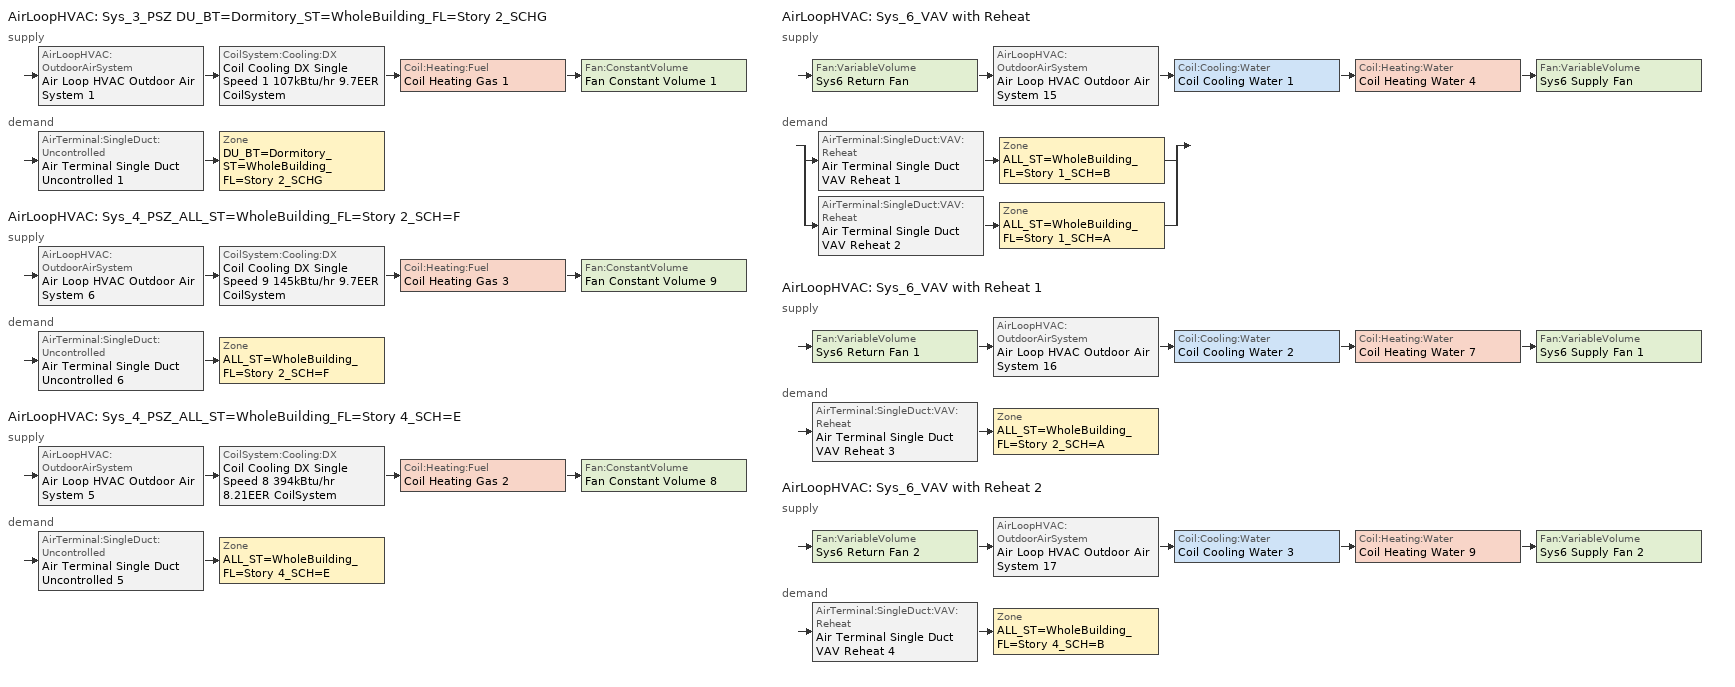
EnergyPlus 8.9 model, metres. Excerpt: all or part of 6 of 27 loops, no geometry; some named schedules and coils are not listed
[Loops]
AirLoopHVAC 'Sys_3_PSZ DU_BT=Dormitory_ST=WholeBuilding_FL=Story 2_SCHG'
 supply: AirLoopHVAC:OutdoorAirSystem 'Air Loop HVAC Outdoor Air System 1' > CoilSystem:Cooling:DX 'Coil Cooling DX Single Speed 1 107kBtu/hr 9.7EER CoilSystem' > Coil:Heating:Fuel 'Coil Heating Gas 1' > Fan:ConstantVolume 'Fan Constant Volume 1'
 demand: AirTerminal:SingleDuct:Uncontrolled 'Air Terminal Single Duct Uncontrolled 1' > Zone 'DU_BT=Dormitory_ST=WholeBuilding_FL=Story 2_SCHG'
AirLoopHVAC 'Sys_4_PSZ_ALL_ST=WholeBuilding_FL=Story 2_SCH=F'
 supply: AirLoopHVAC:OutdoorAirSystem 'Air Loop HVAC Outdoor Air System 6' > CoilSystem:Cooling:DX 'Coil Cooling DX Single Speed 9 145kBtu/hr 9.7EER CoilSystem' > Coil:Heating:Fuel 'Coil Heating Gas 3' > Fan:ConstantVolume 'Fan Constant Volume 9'
 demand: AirTerminal:SingleDuct:Uncontrolled 'Air Terminal Single Duct Uncontrolled 6' > Zone 'ALL_ST=WholeBuilding_FL=Story 2_SCH=F'
AirLoopHVAC 'Sys_4_PSZ_ALL_ST=WholeBuilding_FL=Story 4_SCH=E'
 supply: AirLoopHVAC:OutdoorAirSystem 'Air Loop HVAC Outdoor Air System 5' > CoilSystem:Cooling:DX 'Coil Cooling DX Single Speed 8 394kBtu/hr 8.21EER CoilSystem' > Coil:Heating:Fuel 'Coil Heating Gas 2' > Fan:ConstantVolume 'Fan Constant Volume 8'
 demand: AirTerminal:SingleDuct:Uncontrolled 'Air Terminal Single Duct Uncontrolled 5' > Zone 'ALL_ST=WholeBuilding_FL=Story 4_SCH=E'
AirLoopHVAC 'Sys_6_VAV with Reheat'
 supply: Fan:VariableVolume 'Sys6 Return Fan' > AirLoopHVAC:OutdoorAirSystem 'Air Loop HVAC Outdoor Air System 15' > Coil:Cooling:Water 'Coil Cooling Water 1' > Coil:Heating:Water 'Coil Heating Water 4' > Fan:VariableVolume 'Sys6 Supply Fan'
 demand: split
  | AirTerminal:SingleDuct:VAV:Reheat 'Air Terminal Single Duct VAV Reheat 1' > Zone 'ALL_ST=WholeBuilding_FL=Story 1_SCH=B'
  | AirTerminal:SingleDuct:VAV:Reheat 'Air Terminal Single Duct VAV Reheat 2' > Zone 'ALL_ST=WholeBuilding_FL=Story 1_SCH=A'
AirLoopHVAC 'Sys_6_VAV with Reheat 1'
 supply: Fan:VariableVolume 'Sys6 Return Fan 1' > AirLoopHVAC:OutdoorAirSystem 'Air Loop HVAC Outdoor Air System 16' > Coil:Cooling:Water 'Coil Cooling Water 2' > Coil:Heating:Water 'Coil Heating Water 7' > Fan:VariableVolume 'Sys6 Supply Fan 1'
 demand: AirTerminal:SingleDuct:VAV:Reheat 'Air Terminal Single Duct VAV Reheat 3' > Zone 'ALL_ST=WholeBuilding_FL=Story 2_SCH=A'
AirLoopHVAC 'Sys_6_VAV with Reheat 2'
 supply: Fan:VariableVolume 'Sys6 Return Fan 2' > AirLoopHVAC:OutdoorAirSystem 'Air Loop HVAC Outdoor Air System 17' > Coil:Cooling:Water 'Coil Cooling Water 3' > Coil:Heating:Water 'Coil Heating Water 9' > Fan:VariableVolume 'Sys6 Supply Fan 2'
 demand: AirTerminal:SingleDuct:VAV:Reheat 'Air Terminal Single Duct VAV Reheat 4' > Zone 'ALL_ST=WholeBuilding_FL=Story 4_SCH=B'
[ZoneControl:Thermostat] Control Object Type 1=ThermostatSetpoint:DualSetpoint
Name | Zone or ZoneList | Control Type Schedule | Control Name 1
ALL_ST=WholeBuilding_FL=Story 1_SCH=A Thermostat | ALL_ST=WholeBuilding_FL=Story 1_SCH=A | ALL_ST=WholeBuilding_FL=Story 1_SCH=A Thermostat Schedule | Health-care clinic WholeBuilding Thermostat 3
ALL_ST=WholeBuilding_FL=Story 1_SCH=B Thermostat | ALL_ST=WholeBuilding_FL=Story 1_SCH=B | ALL_ST=WholeBuilding_FL=Story 1_SCH=B Thermostat Schedule | Exercise centre WholeBuilding Thermostat 3
ALL_ST=WholeBuilding_FL=Story 2_SCH=A Thermostat | ALL_ST=WholeBuilding_FL=Story 2_SCH=A | ALL_ST=WholeBuilding_FL=Story 2_SCH=A Thermostat Schedule | Office WholeBuilding Thermostat 3
ALL_ST=WholeBuilding_FL=Story 2_SCH=F Thermostat | ALL_ST=WholeBuilding_FL=Story 2_SCH=F | ALL_ST=WholeBuilding_FL=Story 2_SCH=F Thermostat Schedule | Fire station WholeBuilding Thermostat 3
ALL_ST=WholeBuilding_FL=Story 4_SCH=B Thermostat | ALL_ST=WholeBuilding_FL=Story 4_SCH=B | ALL_ST=WholeBuilding_FL=Story 4_SCH=B Thermostat Schedule | Gymnasium WholeBuilding Thermostat 3
ALL_ST=WholeBuilding_FL=Story 4_SCH=E Thermostat | ALL_ST=WholeBuilding_FL=Story 4_SCH=E | ALL_ST=WholeBuilding_FL=Story 4_SCH=E Thermostat Schedule | Automotive facility WholeBuilding Thermostat 3
DU_BT=Dormitory_ST=WholeBuilding_FL=Story 2_SCHG Thermostat | DU_BT=Dormitory_ST=WholeBuilding_FL=Story 2_SCHG | DU_BT=Dormitory_ST=WholeBuilding_FL=Story 2_SCHG Thermostat Schedule | Dormitory WholeBuilding Thermostat 3
[ThermostatSetpoint:DualSetpoint]
Name | Heating Setpoint Temperature Schedule | Cooling Setpoint Temperature Schedule
Health-care clinic WholeBuilding Thermostat 3; Office WholeBuilding Thermostat 3 | NECB-A-Thermostat Setpoint-Heating | NECB-A-Thermostat Setpoint-Cooling
Exercise centre WholeBuilding Thermostat 3; Gymnasium WholeBuilding Thermostat 3 | NECB-B-Thermostat Setpoint-Heating | NECB-B-Thermostat Setpoint-Cooling
Fire station WholeBuilding Thermostat 3 | NECB-F-Thermostat Setpoint-Heating | NECB-F-Thermostat Setpoint-Cooling
Automotive facility WholeBuilding Thermostat 3 | NECB-E-Thermostat Setpoint-Heating | NECB-E-Thermostat Setpoint-Cooling
Dormitory WholeBuilding Thermostat 3 | NECB-G-Thermostat Setpoint-Heating | NECB-G-Thermostat Setpoint-Cooling
[AirTerminal:SingleDuct:VAV:Reheat] Availability Schedule=Always On Discrete; Maximum Air Flow Rate {m3/s}=Autosize; Zone Minimum Air Flow Input Method=Constant; Constant Minimum Air Flow Fraction=0.3; Maximum Hot Water or Steam Flow Rate {m3/s}=Autosize; Minimum Hot Water or Steam Flow Rate {m3/s}=0; Convergence Tolerance=0.001; Damper Heating Action=Normal; Maximum Flow per Zone Floor Area During Reheat {m3/s-m2}=Autocalculate; Maximum Reheat Air Temperature {C}=43
Name | Fixed Minimum Air Flow Rate {m3/s} | Reheat Coil | Maximum Flow Fraction During Reheat
Air Terminal Single Duct VAV Reheat 2 | 3.75 | Coil Heating Water 6 | 0.5
Air Terminal Single Duct VAV Reheat 1 | 3.75 | Coil Heating Water 5 | 0.5
Air Terminal Single Duct VAV Reheat 3 | 5 | Coil Heating Water 8 | Autocalculate
Air Terminal Single Duct VAV Reheat 4 | 5 | Coil Heating Water 10 | Autocalculate
[Coil:Heating:Water] Availability Schedule=Always On Discrete; U-Factor Times Area Value {W/K}=Autosize; Maximum Water Flow Rate {m3/s}=Autosize; Performance Input Method=UFactorTimesAreaAndDesignWaterFlowRate; Rated Capacity {W}=Autosize; Rated Inlet Water Temperature {C}=82.2; Rated Inlet Air Temperature {C}=16.6; Rated Outlet Water Temperature {C}=71.1; Rated Outlet Air Temperature {C}=32.2; Rated Ratio for Air and Water Convection=0.5
Coil Heating Water 4; Coil Heating Water 7; Coil Heating Water 9
[Zone equipment]
ALL_ST=WholeBuilding_FL=Story 1_SCH=A: Air Terminal Single Duct VAV Reheat 2, Zone HVAC Baseboard Convective Water 16
ALL_ST=WholeBuilding_FL=Story 1_SCH=B: Air Terminal Single Duct VAV Reheat 1, Zone HVAC Baseboard Convective Water 15
ALL_ST=WholeBuilding_FL=Story 2_SCH=A: Air Terminal Single Duct VAV Reheat 3, Zone HVAC Baseboard Convective Water 17
ALL_ST=WholeBuilding_FL=Story 2_SCH=F: Air Terminal Single Duct Uncontrolled 6, Zone HVAC Baseboard Convective Water 6
ALL_ST=WholeBuilding_FL=Story 4_SCH=B: Air Terminal Single Duct VAV Reheat 4, Zone HVAC Baseboard Convective Water 18
ALL_ST=WholeBuilding_FL=Story 4_SCH=E: Air Terminal Single Duct Uncontrolled 5, Zone HVAC Baseboard Convective Water 5
DU_BT=Dormitory_ST=WholeBuilding_FL=Story 2_SCHG: Air Terminal Single Duct Uncontrolled 1, Zone HVAC Baseboard Convective Water 1
[Sizing:Zone] Zone Cooling Design Supply Air Temperature Input Method=SupplyAirTemperature; Zone Cooling Design Supply Air Temperature {C}=13; Zone Cooling Design Supply Air Temperature Difference {deltaC}=11.11; Zone Heating Design Supply Air Temperature Input Method=SupplyAirTemperature; Zone Heating Design Supply Air Temperature {C}=43; Zone Heating Design Supply Air Temperature Difference {deltaC}=11.11; Zone Cooling Design Supply Air Humidity Ratio {kgWater/kgDryAir}=0.0085; Zone Heating Design Supply Air Humidity Ratio {kgWater/kgDryAir}=0.008; Zone Heating Sizing Factor=1.3; Zone Cooling Sizing Factor=1.1; Cooling Design Air Flow Method=DesignDay; Cooling Design Air Flow Rate {m3/s}=0; Cooling Minimum Air Flow per Zone Floor Area {m3/s-m2}=0.000762; Cooling Minimum Air Flow {m3/s}=0; Cooling Minimum Air Flow Fraction=0; Heating Design Air Flow Method=DesignDay; Heating Design Air Flow Rate {m3/s}=0; Heating Maximum Air Flow per Zone Floor Area {m3/s-m2}=0.002032; Heating Maximum Air Flow {m3/s}=0.141576; Heating Maximum Air Flow Fraction=0.3; Account for Dedicated Outdoor Air System=No
Name | Design Specification Outdoor Air Object | Design Specification Zone Air Distribution Object
ALL_ST=WholeBuilding_FL=Story 1_SCH=A | Health-care clinic WholeBuilding Ventilation | ALL_ST=WholeBuilding_FL=Story 1_SCH=A Design Spec Zone Air Dist
ALL_ST=WholeBuilding_FL=Story 1_SCH=B | Exercise centre WholeBuilding Ventilation | ALL_ST=WholeBuilding_FL=Story 1_SCH=B Design Spec Zone Air Dist
ALL_ST=WholeBuilding_FL=Story 2_SCH=A | Office WholeBuilding Ventilation | ALL_ST=WholeBuilding_FL=Story 2_SCH=A Design Spec Zone Air Dist
ALL_ST=WholeBuilding_FL=Story 2_SCH=F | Fire station WholeBuilding Ventilation | ALL_ST=WholeBuilding_FL=Story 2_SCH=F Design Spec Zone Air Dist
ALL_ST=WholeBuilding_FL=Story 4_SCH=B | Gymnasium WholeBuilding Ventilation | ALL_ST=WholeBuilding_FL=Story 4_SCH=B Design Spec Zone Air Dist
ALL_ST=WholeBuilding_FL=Story 4_SCH=E | Automotive facility WholeBuilding Ventilation | ALL_ST=WholeBuilding_FL=Story 4_SCH=E Design Spec Zone Air Dist
DU_BT=Dormitory_ST=WholeBuilding_FL=Story 2_SCHG | Dormitory WholeBuilding Ventilation | DU_BT=Dormitory_ST=WholeBuilding_FL=Story 2_SCHG Design Spec Zone Air Dist
[DesignSpecification:ZoneAirDistribution] Zone Air Distribution Effectiveness in Cooling Mode=1; Zone Air Distribution Effectiveness in Heating Mode=1
ALL_ST=WholeBuilding_FL=Story 1_SCH=A Design Spec Zone Air Dist; ALL_ST=WholeBuilding_FL=Story 1_SCH=B Design Spec Zone Air Dist; ALL_ST=WholeBuilding_FL=Story 2_SCH=A Design Spec Zone Air Dist; ALL_ST=WholeBuilding_FL=Story 2_SCH=F Design Spec Zone Air Dist; ALL_ST=WholeBuilding_FL=Story 4_SCH=B Design Spec Zone Air Dist; ALL_ST=WholeBuilding_FL=Story 4_SCH=E Design Spec Zone Air Dist; DU_BT=Dormitory_ST=WholeBuilding_FL=Story 2_SCHG Design Spec Zone Air Dist
[Controller:MechanicalVentilation] Demand Controlled Ventilation=No; System Outdoor Air Method=ZoneSum
Name | Availability Schedule | Zone Name 1 | Design Specification Outdoor Air Object Name 1 | Design Specification Zone Air Distribution Object Name 1 | Zone Name 2 | Design Specification Outdoor Air Object Name 2 | Design Specification Zone Air Distribution Object Name 2
Controller Mechanical Ventilation 15 | Sys_6_VAV with Reheat Occ Sch | ALL_ST=WholeBuilding_FL=Story 1_SCH=A | Health-care clinic WholeBuilding Ventilation | ALL_ST=WholeBuilding_FL=Story 1_SCH=A Design Spec Zone Air Dist | ALL_ST=WholeBuilding_FL=Story 1_SCH=B | Exercise centre WholeBuilding Ventilation | ALL_ST=WholeBuilding_FL=Story 1_SCH=B Design Spec Zone Air Dist
Controller Mechanical Ventilation 16 | Sys_6_VAV with Reheat 1 Occ Sch | ALL_ST=WholeBuilding_FL=Story 2_SCH=A | Office WholeBuilding Ventilation | ALL_ST=WholeBuilding_FL=Story 2_SCH=A Design Spec Zone Air Dist
Controller Mechanical Ventilation 6 | Sys_4_PSZ_ALL_ST=WholeBuilding_FL=Story 2_SCH=F Occ Sch | ALL_ST=WholeBuilding_FL=Story 2_SCH=F | Fire station WholeBuilding Ventilation | ALL_ST=WholeBuilding_FL=Story 2_SCH=F Design Spec Zone Air Dist
Controller Mechanical Ventilation 17 | Sys_6_VAV with Reheat 2 Occ Sch | ALL_ST=WholeBuilding_FL=Story 4_SCH=B | Gymnasium WholeBuilding Ventilation | ALL_ST=WholeBuilding_FL=Story 4_SCH=B Design Spec Zone Air Dist
Controller Mechanical Ventilation 5 | Sys_4_PSZ_ALL_ST=WholeBuilding_FL=Story 4_SCH=E Occ Sch | ALL_ST=WholeBuilding_FL=Story 4_SCH=E | Automotive facility WholeBuilding Ventilation | ALL_ST=WholeBuilding_FL=Story 4_SCH=E Design Spec Zone Air Dist
Controller Mechanical Ventilation 1 | Sys_3_PSZ DU_BT=Dormitory_ST=WholeBuilding_FL=Story 2_SCHG Occ Sch | DU_BT=Dormitory_ST=WholeBuilding_FL=Story 2_SCHG | Dormitory WholeBuilding Ventilation | DU_BT=Dormitory_ST=WholeBuilding_FL=Story 2_SCHG Design Spec Zone Air Dist
[DesignSpecification:OutdoorAir] Outdoor Air Method=Sum; Outdoor Air Flow per Person {m3/s-person}=0; Outdoor Air Flow per Zone {m3/s}=0; Outdoor Air Flow Air Changes per Hour {1/hr}=0
Name | Outdoor Air Flow per Zone Floor Area {m3/s-m2}
Health-care clinic WholeBuilding Ventilation | 0.002286
Exercise centre WholeBuilding Ventilation; Gymnasium WholeBuilding Ventilation | 0.00124968
Office WholeBuilding Ventilation | 0.00040132
Fire station WholeBuilding Ventilation | 0.00075184
Automotive facility WholeBuilding Ventilation | 0.00114808
Dormitory WholeBuilding Ventilation | 0.000381
[AirTerminal:SingleDuct:Uncontrolled] Availability Schedule=Always On Discrete; Maximum Air Flow Rate {m3/s}=AutoSize
Air Terminal Single Duct Uncontrolled 6; Air Terminal Single Duct Uncontrolled 5; Air Terminal Single Duct Uncontrolled 1
[Fan:ConstantVolume] Fan Total Efficiency=0.39975; Pressure Rise {Pa}=640; Maximum Flow Rate {m3/s}=AutoSize; Motor Efficiency=0.615; Motor In Airstream Fraction=1
Name | Availability Schedule
Fan Constant Volume 1 | Sys_3_PSZ DU_BT=Dormitory_ST=WholeBuilding_FL=Story 2_SCHG Occ Sch
Fan Constant Volume 9 | Sys_4_PSZ_ALL_ST=WholeBuilding_FL=Story 2_SCH=F Occ Sch
Fan Constant Volume 8 | Sys_4_PSZ_ALL_ST=WholeBuilding_FL=Story 4_SCH=E Occ Sch
[Coil:Cooling:Water] Availability Schedule=Always On Discrete; Design Water Flow Rate {m3/s}=Autosize; Design Air Flow Rate {m3/s}=Autosize; Design Inlet Water Temperature {C}=Autosize; Design Inlet Air Temperature {C}=Autosize; Design Outlet Air Temperature {C}=Autosize; Design Inlet Air Humidity Ratio {kgWater/kgDryAir}=Autosize; Design Outlet Air Humidity Ratio {kgWater/kgDryAir}=Autosize; Type of Analysis=SimpleAnalysis; Heat Exchanger Configuration=CrossFlow
Coil Cooling Water 1; Coil Cooling Water 2; Coil Cooling Water 3
[Coil:Cooling:DX:SingleSpeed] Availability Schedule=Always On Discrete; Gross Rated Total Cooling Capacity {W}=Autosize; Gross Rated Sensible Heat Ratio=Autosize; Rated Air Flow Rate {m3/s}=Autosize; Rated Evaporator Fan Power Per Volume Flow Rate {W/(m3/s)}=773.3; Total Cooling Capacity Function of Temperature Curve=DXCOOL-NECB2011-REF-CAPFT; Total Cooling Capacity Function of Flow Fraction Curve=DXCOOL-NECB2011-REF-CAPFFLOW; Energy Input Ratio Function of Temperature Curve=DXCOOL-NECB2011-REF-COOLEIRFT; Energy Input Ratio Function of Flow Fraction Curve=DXCOOL-NECB2011-REF-COOLEIRFFLOW; Part Load Fraction Correlation Curve=DXCOOL-NECB2011-REF-COOLPLFFPLR; Condenser Type=AirCooled; Evaporative Condenser Effectiveness=0; Evaporative Condenser Air Flow Rate {m3/s}=Autosize; Evaporative Condenser Pump Rated Power Consumption {W}=Autosize; Crankcase Heater Capacity {W}=0; Maximum Outdoor Dry-Bulb Temperature for Crankcase Heater Operation {C}=0; Basin Heater Capacity {W/K}=0; Basin Heater Setpoint Temperature {C}=10
Name | Gross Rated Cooling COP {W/W}
Coil Cooling DX Single Speed 1 107kBtu/hr 9.7EER | 3.35984
Coil Cooling DX Single Speed 9 145kBtu/hr 9.7EER | 3.38855
Coil Cooling DX Single Speed 8 394kBtu/hr 8.21EER | 3.02883
[AirLoopHVAC] Design Supply Air Flow Rate {m3/s}=AutoSize
Sys_3_PSZ DU_BT=Dormitory_ST=WholeBuilding_FL=Story 2_SCHG; Sys_4_PSZ_ALL_ST=WholeBuilding_FL=Story 2_SCH=F; Sys_4_PSZ_ALL_ST=WholeBuilding_FL=Story 4_SCH=E; Sys_6_VAV with Reheat; Sys_6_VAV with Reheat 1; Sys_6_VAV with Reheat 2
[Sizing:System] Type of Load to Size On=Sensible; Design Outdoor Air Flow Rate {m3/s}=Autosize; Preheat Design Temperature {C}=7; Preheat Design Humidity Ratio {kgWater/kgDryAir}=0.008; Precool Design Humidity Ratio {kgWater/kgDryAir}=0.008; Central Cooling Design Supply Air Temperature {C}=13; Type of Zone Sum to Use=NonCoincident; 100% Outdoor Air in Cooling=No; 100% Outdoor Air in Heating=No; Central Cooling Design Supply Air Humidity Ratio {kgWater/kgDryAir}=0.0085; Central Heating Design Supply Air Humidity Ratio {kgWater/kgDryAir}=0.008; Cooling Supply Air Flow Rate Method=DesignDay; Cooling Supply Air Flow Rate {m3/s}=0; Cooling Supply Air Flow Rate Per Floor Area {m3/s-m2}=0.00996765; Cooling Fraction of Autosized Cooling Supply Air Flow Rate=1; Cooling Supply Air Flow Rate Per Unit Cooling Capacity {m3/s-W}=3.94755e-05; Heating Supply Air Flow Rate Method=DesignDay; Heating Supply Air Flow Rate {m3/s}=0; Heating Supply Air Flow Rate Per Floor Area {m3/s-m2}=0.00996765; Heating Fraction of Autosized Heating Supply Air Flow Rate=1; Heating Fraction of Autosized Cooling Supply Air Flow Rate=1; Heating Supply Air Flow Rate Per Unit Heating Capacity {m3/s-W}=3.15882e-05; System Outdoor Air Method=ZoneSum; Zone Maximum Outdoor Air Fraction=1; Cooling Design Capacity Method=CoolingDesignCapacity; Cooling Design Capacity {W}=Autosize; Cooling Design Capacity Per Floor Area {W/m2}=234.7; Fraction of Autosized Cooling Design Capacity=1; Heating Design Capacity Method=HeatingDesignCapacity; Heating Design Capacity {W}=Autosize; Heating Design Capacity Per Floor Area {W/m2}=157; Fraction of Autosized Heating Design Capacity=1; Central Cooling Capacity Control Method=OnOff
Name | Central Heating Maximum System Air Flow Ratio | Precool Design Temperature {C} | Central Heating Design Supply Air Temperature {C}
Sys_3_PSZ DU_BT=Dormitory_ST=WholeBuilding_FL=Story 2_SCHG; Sys_4_PSZ_ALL_ST=WholeBuilding_FL=Story 2_SCH=F; Sys_4_PSZ_ALL_ST=WholeBuilding_FL=Story 4_SCH=E | 1 | 13 | 43
Sys_6_VAV with Reheat; Sys_6_VAV with Reheat 1; Sys_6_VAV with Reheat 2 | 0.3 | 12.8 | 13.1
[Controller:WaterCoil] Control Variable=Temperature; Actuator Variable=Flow; Maximum Actuated Flow {m3/s}=Autosize; Minimum Actuated Flow {m3/s}=0
Name | Action | Controller Convergence Tolerance {deltaC}
Controller Water Coil 5; Controller Water Coil 9; Controller Water Coil 12 | Reverse | Autosize
Controller Water Coil 4; Controller Water Coil 8; Controller Water Coil 11 | Normal | 0.0001
[Controller:OutdoorAir] Minimum Outdoor Air Flow Rate {m3/s}=Autosize; Maximum Outdoor Air Flow Rate {m3/s}=Autosize; Economizer Control Type=DifferentialEnthalpy; Economizer Control Action Type=ModulateFlow; Lockout Type=NoLockout; Minimum Limit Type=FixedMinimum; High Humidity Control=No; Control High Indoor Humidity Based on Outdoor Humidity Ratio=Yes
Name | Minimum Outdoor Air Schedule | Mechanical Ventilation Controller | Heat Recovery Bypass Control Type
Controller Outdoor Air 1 | Sys_3_PSZ DU_BT=Dormitory_ST=WholeBuilding_FL=Story 2_SCHG Occ Sch | Controller Mechanical Ventilation 1 | BypassWhenWithinEconomizerLimits
Controller Outdoor Air 6 | Sys_4_PSZ_ALL_ST=WholeBuilding_FL=Story 2_SCH=F Occ Sch | Controller Mechanical Ventilation 6 | BypassWhenWithinEconomizerLimits
Controller Outdoor Air 5 | Sys_4_PSZ_ALL_ST=WholeBuilding_FL=Story 4_SCH=E Occ Sch | Controller Mechanical Ventilation 5 | BypassWhenOAFlowGreaterThanMinimum
Controller Outdoor Air 15 | Sys_6_VAV with Reheat Occ Sch | Controller Mechanical Ventilation 15 | BypassWhenOAFlowGreaterThanMinimum
Controller Outdoor Air 16 | Sys_6_VAV with Reheat 1 Occ Sch | Controller Mechanical Ventilation 16 | BypassWhenWithinEconomizerLimits
Controller Outdoor Air 17 | Sys_6_VAV with Reheat 2 Occ Sch | Controller Mechanical Ventilation 17 | BypassWhenOAFlowGreaterThanMinimum
[SetpointManager:MixedAir] Control Variable=Temperature
Node 35 OS Default SPM; Node 33 OS Default SPM; Node 32 OS Default SPM; Node 119 OS Default SPM; Node 118 OS Default SPM; Node 117 OS Default SPM; Node 106 OS Default SPM; Node 105 OS Default SPM; Node 104 OS Default SPM; Node 267 OS Default SPM; Node 266 OS Default SPM; Node 265 OS Default SPM; Node 264 OS Default SPM; Node 295 OS Default SPM; Node 294 OS Default SPM; Node 293 OS Default SPM; Node 292 OS Default SPM; Node 316 OS Default SPM; Node 315 OS Default SPM; Node 314 OS Default SPM; Node 313 OS Default SPM
[CoilSystem:Cooling:DX] Availability Schedule=Always On Discrete
Name | Cooling Coil
Coil Cooling DX Single Speed 1 107kBtu/hr 9.7EER CoilSystem | Coil Cooling DX Single Speed 1 107kBtu/hr 9.7EER
Coil Cooling DX Single Speed 9 145kBtu/hr 9.7EER CoilSystem | Coil Cooling DX Single Speed 9 145kBtu/hr 9.7EER
Coil Cooling DX Single Speed 8 394kBtu/hr 8.21EER CoilSystem | Coil Cooling DX Single Speed 8 394kBtu/hr 8.21EER
[SetpointManager:Scheduled] Control Variable=Temperature
Name | Schedule
Setpoint Manager Scheduled 6 | Supply Air Temp
Setpoint Manager Scheduled 7 | Supply Air Temp 1
Setpoint Manager Scheduled 8 | Supply Air Temp 2
[Coil:Heating:Fuel] Availability Schedule=Always On Discrete; Fuel Type=NaturalGas; Nominal Capacity {W}=AutoSize; Parasitic Electric Load {W}=0; Part Load Fraction Correlation Curve=FURNACE-EFFPLR-NECB2011; Parasitic Fuel Load {W}=0
Name | Burner Efficiency
Coil Heating Gas 1 | 0.924
Coil Heating Gas 3; Coil Heating Gas 2 | 0.81
[SetpointManager:SingleZone:Reheat] Control Variable=Temperature; Minimum Supply Air Temperature {C}=13; Maximum Supply Air Temperature {C}=43
Name | Control Zone
Setpoint Manager Single Zone Reheat 1 | DU_BT=Dormitory_ST=WholeBuilding_FL=Story 2_SCHG
Setpoint Manager Single Zone Reheat 3 | ALL_ST=WholeBuilding_FL=Story 2_SCH=F
Setpoint Manager Single Zone Reheat 2 | ALL_ST=WholeBuilding_FL=Story 4_SCH=E
[HeatExchanger:AirToAir:SensibleAndLatent] Availability Schedule=Always On Discrete; Nominal Supply Air Flow Rate {m3/s}=Autosize; Sensible Effectiveness at 100% Heating Air Flow=0.5; Latent Effectiveness at 100% Heating Air Flow=0.5; Sensible Effectiveness at 75% Heating Air Flow=0.5; Latent Effectiveness at 75% Heating Air Flow=0.5; Sensible Effectiveness at 100% Cooling Air Flow=0.5; Latent Effectiveness at 100% Cooling Air Flow=0.5; Sensible Effectiveness at 75% Cooling Air Flow=0.5; Latent Effectiveness at 75% Cooling Air Flow=0.5; Supply Air Outlet Temperature Control=Yes; Heat Exchanger Type=Rotary; Frost Control Type=ExhaustOnly; Threshold Temperature {C}=-23.3; Initial Defrost Time Fraction=0.167; Rate of Defrost Time Fraction Increase {1/K}=1.44; Economizer Lockout=Yes
Name | Nominal Electric Power {W}
Sys_4_PSZ_ALL_ST=WholeBuilding_FL=Story 4_SCH=E ERV | 1594.53
Sys_6_VAV with Reheat ERV | 4806.59
Sys_6_VAV with Reheat 2 ERV | 2291.61
[SetpointManager:OutdoorAirPretreat] Control Variable=Temperature; Minimum Setpoint Temperature {C}=-99; Maximum Setpoint Temperature {C}=99; Minimum Setpoint Humidity Ratio {kgWater/kgDryAir}=1e-05; Maximum Setpoint Humidity Ratio {kgWater/kgDryAir}=1
Setpoint Manager Outdoor Air Pretreat 6; Setpoint Manager Outdoor Air Pretreat 7; Setpoint Manager Outdoor Air Pretreat 8
[Fan:VariableVolume] Maximum Flow Rate {m3/s}=AutoSize; Fan Power Minimum Flow Rate Input Method=Fraction; Fan Power Minimum Air Flow Rate {m3/s}=0; Motor In Airstream Fraction=1; Fan Power Coefficient 5=0
Name | Availability Schedule | Fan Total Efficiency | Pressure Rise {Pa} | Fan Power Minimum Flow Fraction | Motor Efficiency | Fan Power Coefficient 1 | Fan Power Coefficient 2 | Fan Power Coefficient 3 | Fan Power Coefficient 4
Sys6 Return Fan | Sys_6_VAV with Reheat Occ Sch | 0.299975 | 250 | 0.68 | 0.4615 | -2.4176 | 9.5874 | -11.559 | 5.4009
Sys6 Supply Fan | Sys_6_VAV with Reheat Occ Sch | 0.549965 | 1000 | 0.5 | 0.8461 | -4.1457 | 16.803 | -19.471 | 7.8488
Sys6 Return Fan 1 | Sys_6_VAV with Reheat 1 Occ Sch | 0.299975 | 250 | 0.68 | 0.4615 | -2.4176 | 9.5874 | -11.559 | 5.4009
Sys6 Supply Fan 1 | Sys_6_VAV with Reheat 1 Occ Sch | 0.549965 | 1000 | 0.68 | 0.8461 | -2.4176 | 9.5874 | -11.559 | 5.4009
Sys6 Return Fan 2 | Sys_6_VAV with Reheat 2 Occ Sch | 0.299975 | 250 | 0.68 | 0.4615 | -2.4176 | 9.5874 | -11.559 | 5.4009
Sys6 Supply Fan 2 | Sys_6_VAV with Reheat 2 Occ Sch | 0.549965 | 1000 | 0.5 | 0.8461 | -4.1457 | 16.803 | -19.471 | 7.8488
[Schedule:Compact]
ALL_ST=WholeBuilding_FL=Story 1_SCH=A Thermostat Schedule; ALL_ST=WholeBuilding_FL=Story 1_SCH=B Thermostat Schedule; ALL_ST=WholeBuilding_FL=Story 2_SCH=A Thermostat Schedule; ALL_ST=WholeBuilding_FL=Story 2_SCH=F Thermostat Schedule; ALL_ST=WholeBuilding_FL=Story 4_SCH=B Thermostat Schedule; ALL_ST=WholeBuilding_FL=Story 4_SCH=E Thermostat Schedule; DU_BT=Dormitory_ST=WholeBuilding_FL=Story 2_SCHG Thermostat Schedule: Through: 12/31, For: AllDays, Until: 24:00, 4
[Schedule:Day:Interval]
NECB-A-Thermostat Setpoint-Heating Sun|Hol Day; NECB-A-Thermostat Setpoint-Heating Sat Day; NECB-E-Thermostat Setpoint-Heating Sun|Hol Day: No, 24:00, 18
NECB-A-Thermostat Setpoint-Heating Default|Wkdy Day; NECB-A-Thermostat Setpoint-Heating Default: No, 06:00, 18, 07:00, 20, 21:00, 22, 24:00, 18
NECB-A-Thermostat Setpoint-Cooling Sun|Hol Day; NECB-A-Thermostat Setpoint-Cooling Sat Day; NECB-E-Thermostat Setpoint-Cooling Sun|Hol Day: No, 24:00, 35
NECB-A-Thermostat Setpoint-Cooling Default|Wkdy Day; NECB-A-Thermostat Setpoint-Cooling Default: No, 06:00, 35, 21:00, 24, 24:00, 35
Sys_6_VAV with Reheat Occ Sch Sunday: No, 01:00, 0, 02:00, 1, 11:00, 0, 15:00, 1, 18:00, 0, 23:00, 1, 24:00, 0
Sys_6_VAV with Reheat Occ Sch Monday; Sys_6_VAV with Reheat Occ Sch Tuesday; Sys_6_VAV with Reheat Occ Sch Wednesday; Sys_6_VAV with Reheat Occ Sch Thursday; Sys_6_VAV with Reheat Occ Sch Friday: No, 01:00, 1, 08:00, 0, 24:00, 1
Sys_6_VAV with Reheat Occ Sch Saturday: No, 02:00, 1, 11:00, 0, 15:00, 1, 17:00, 0, 24:00, 1
Sys_6_VAV with Reheat Occ Sch Default; Sys_6_VAV with Reheat Occ Sch Summer Design Day; Sys_6_VAV with Reheat Occ Sch Winter Design Day; Sys_6_VAV with Reheat 1 Occ Sch Default; Sys_6_VAV with Reheat 1 Occ Sch Summer Design Day; Sys_6_VAV with Reheat 1 Occ Sch Winter Design Day; Sys_4_PSZ_ALL_ST=WholeBuilding_FL=Story 2_SCH=F Occ Sch Sunday; Sys_4_PSZ_ALL_ST=WholeBuilding_FL=Story 2_SCH=F Occ Sch Monday; Sys_4_PSZ_ALL_ST=WholeBuilding_FL=Story 2_SCH=F Occ Sch Tuesday; Sys_4_PSZ_ALL_ST=WholeBuilding_FL=Story 2_SCH=F Occ Sch Wednesday; Sys_4_PSZ_ALL_ST=WholeBuilding_FL=Story 2_SCH=F Occ Sch Thursday; Sys_4_PSZ_ALL_ST=WholeBuilding_FL=Story 2_SCH=F Occ Sch Friday; Sys_4_PSZ_ALL_ST=WholeBuilding_FL=Story 2_SCH=F Occ Sch Saturday; Sys_4_PSZ_ALL_ST=WholeBuilding_FL=Story 2_SCH=F Occ Sch Default; Sys_4_PSZ_ALL_ST=WholeBuilding_FL=Story 2_SCH=F Occ Sch Summer Design Day; Sys_4_PSZ_ALL_ST=WholeBuilding_FL=Story 2_SCH=F Occ Sch Winter Design Day; Sys_6_VAV with Reheat 2 Occ Sch Default; Sys_6_VAV with Reheat 2 Occ Sch Summer Design Day; Sys_6_VAV with Reheat 2 Occ Sch Winter Design Day; Sys_4_PSZ_ALL_ST=WholeBuilding_FL=Story 4_SCH=E Occ Sch Default; Sys_4_PSZ_ALL_ST=WholeBuilding_FL=Story 4_SCH=E Occ Sch Summer Design Day; Sys_4_PSZ_ALL_ST=WholeBuilding_FL=Story 4_SCH=E Occ Sch Winter Design Day; Sys_3_PSZ DU_BT=Dormitory_ST=WholeBuilding_FL=Story 2_SCHG Occ Sch Sunday; Sys_3_PSZ DU_BT=Dormitory_ST=WholeBuilding_FL=Story 2_SCHG Occ Sch Monday; Sys_3_PSZ DU_BT=Dormitory_ST=WholeBuilding_FL=Story 2_SCHG Occ Sch Tuesday; Sys_3_PSZ DU_BT=Dormitory_ST=WholeBuilding_FL=Story 2_SCHG Occ Sch Wednesday; Sys_3_PSZ DU_BT=Dormitory_ST=WholeBuilding_FL=Story 2_SCHG Occ Sch Thursday; Sys_3_PSZ DU_BT=Dormitory_ST=WholeBuilding_FL=Story 2_SCHG Occ Sch Friday; Sys_3_PSZ DU_BT=Dormitory_ST=WholeBuilding_FL=Story 2_SCHG Occ Sch Saturday; Sys_3_PSZ DU_BT=Dormitory_ST=WholeBuilding_FL=Story 2_SCHG Occ Sch Default; Sys_3_PSZ DU_BT=Dormitory_ST=WholeBuilding_FL=Story 2_SCHG Occ Sch Summer Design Day; Sys_3_PSZ DU_BT=Dormitory_ST=WholeBuilding_FL=Story 2_SCHG Occ Sch Winter Design Day: No, 24:00, 1
NECB-B-Thermostat Setpoint-Heating Sun|Hol Day: No, 01:00, 18, 02:00, 22, 09:00, 18, 10:00, 20, 23:00, 22, 24:00, 18
NECB-B-Thermostat Setpoint-Heating Default|Wkdy Day; NECB-B-Thermostat Setpoint-Heating Sat Day; NECB-B-Thermostat Setpoint-Heating Default: No, 02:00, 22, 08:00, 18, 09:00, 20, 24:00, 22
NECB-B-Thermostat Setpoint-Cooling Sun|Hol Day: No, 09:00, 35, 23:00, 24, 24:00, 35
NECB-B-Thermostat Setpoint-Cooling Default|Wkdy Day; NECB-B-Thermostat Setpoint-Cooling Sat Day; NECB-B-Thermostat Setpoint-Cooling Default: No, 01:00, 24, 08:00, 35, 24:00, 24
Sys_6_VAV with Reheat 1 Occ Sch Sunday; Sys_6_VAV with Reheat 1 Occ Sch Saturday; Sys_4_PSZ_ALL_ST=WholeBuilding_FL=Story 4_SCH=E Occ Sch Sunday: No, 24:00, 0
Sys_6_VAV with Reheat 1 Occ Sch Monday; Sys_6_VAV with Reheat 1 Occ Sch Tuesday; Sys_6_VAV with Reheat 1 Occ Sch Wednesday; Sys_6_VAV with Reheat 1 Occ Sch Thursday; Sys_6_VAV with Reheat 1 Occ Sch Friday; Sys_4_PSZ_ALL_ST=WholeBuilding_FL=Story 4_SCH=E Occ Sch Monday; Sys_4_PSZ_ALL_ST=WholeBuilding_FL=Story 4_SCH=E Occ Sch Tuesday; Sys_4_PSZ_ALL_ST=WholeBuilding_FL=Story 4_SCH=E Occ Sch Wednesday; Sys_4_PSZ_ALL_ST=WholeBuilding_FL=Story 4_SCH=E Occ Sch Thursday; Sys_4_PSZ_ALL_ST=WholeBuilding_FL=Story 4_SCH=E Occ Sch Friday: No, 08:00, 0, 19:00, 1, 24:00, 0
NECB-F-Thermostat Setpoint-Heating Sun|Hol Day; NECB-F-Thermostat Setpoint-Heating Default|Wkdy Day; NECB-F-Thermostat Setpoint-Heating Sat Day; NECB-F-Thermostat Setpoint-Heating Default; NECB-G-Thermostat Setpoint-Heating Sun|Hol Day; NECB-G-Thermostat Setpoint-Heating Default|Wkdy Day; NECB-G-Thermostat Setpoint-Heating Sat Day; NECB-G-Thermostat Setpoint-Heating Default: No, 01:00, 22, 07:00, 18, 08:00, 20, 24:00, 22
NECB-F-Thermostat Setpoint-Cooling Sun|Hol Day; NECB-F-Thermostat Setpoint-Cooling Default|Wkdy Day; NECB-F-Thermostat Setpoint-Cooling Sat Day; NECB-F-Thermostat Setpoint-Cooling Default; NECB-G-Thermostat Setpoint-Cooling Sun|Hol Day; NECB-G-Thermostat Setpoint-Cooling Default|Wkdy Day; NECB-G-Thermostat Setpoint-Cooling Sat Day; NECB-G-Thermostat Setpoint-Cooling Default: No, 24:00, 24
Sys_6_VAV with Reheat 2 Occ Sch Sunday: No, 01:00, 0, 02:00, 1, 11:00, 0, 23:00, 1, 24:00, 0
Sys_6_VAV with Reheat 2 Occ Sch Monday; Sys_6_VAV with Reheat 2 Occ Sch Tuesday; Sys_6_VAV with Reheat 2 Occ Sch Wednesday; Sys_6_VAV with Reheat 2 Occ Sch Thursday; Sys_6_VAV with Reheat 2 Occ Sch Friday: No, 01:00, 1, 10:00, 0, 24:00, 1
Sys_6_VAV with Reheat 2 Occ Sch Saturday: No, 02:00, 1, 10:00, 0, 24:00, 1
NECB-E-Thermostat Setpoint-Heating Default|Wkdy Day; NECB-E-Thermostat Setpoint-Heating Default: No, 07:00, 18, 08:00, 20, 19:00, 22, 24:00, 18
NECB-E-Thermostat Setpoint-Heating Sat Day: No, 08:00, 18, 09:00, 20, 17:00, 22, 24:00, 18
NECB-E-Thermostat Setpoint-Cooling Default|Wkdy Day; NECB-E-Thermostat Setpoint-Cooling Default: No, 07:00, 35, 19:00, 24, 24:00, 35
NECB-E-Thermostat Setpoint-Cooling Sat Day: No, 08:00, 35, 17:00, 24, 24:00, 35
Sys_4_PSZ_ALL_ST=WholeBuilding_FL=Story 4_SCH=E Occ Sch Saturday: No, 09:00, 0, 13:00, 1, 24:00, 0
Supply Air Temp Default; Supply Air Temp Default 1; Supply Air Temp Default 2: No, 24:00, 13
[Schedule:Week:Daily]
NECB-A-Thermostat Setpoint-Heating Week Rule - Jan1-Dec31: NECB-A-Thermostat Setpoint-Heating Sun|Hol Day, NECB-A-Thermostat Setpoint-Heating Default|Wkdy Day, NECB-A-Thermostat Setpoint-Heating Default|Wkdy Day, NECB-A-Thermostat Setpoint-Heating Default|Wkdy Day, NECB-A-Thermostat Setpoint-Heating Default|Wkdy Day, NECB-A-Thermostat Setpoint-Heating Default|Wkdy Day, NECB-A-Thermostat Setpoint-Heating Sat Day, NECB-A-Thermostat Setpoint-Heating Default, NECB-A-Thermostat Setpoint-Heating Default, NECB-A-Thermostat Setpoint-Heating Default, NECB-A-Thermostat Setpoint-Heating Default, NECB-A-Thermostat Setpoint-Heating Default
NECB-A-Thermostat Setpoint-Cooling Week Rule - Jan1-Dec31: NECB-A-Thermostat Setpoint-Cooling Sun|Hol Day, NECB-A-Thermostat Setpoint-Cooling Default|Wkdy Day, NECB-A-Thermostat Setpoint-Cooling Default|Wkdy Day, NECB-A-Thermostat Setpoint-Cooling Default|Wkdy Day, NECB-A-Thermostat Setpoint-Cooling Default|Wkdy Day, NECB-A-Thermostat Setpoint-Cooling Default|Wkdy Day, NECB-A-Thermostat Setpoint-Cooling Sat Day, NECB-A-Thermostat Setpoint-Cooling Default, NECB-A-Thermostat Setpoint-Cooling Default, NECB-A-Thermostat Setpoint-Cooling Default, NECB-A-Thermostat Setpoint-Cooling Default, NECB-A-Thermostat Setpoint-Cooling Default
Sys_6_VAV with Reheat Occ Sch Week Rule - Jan1-Dec31: Sys_6_VAV with Reheat Occ Sch Sunday, Sys_6_VAV with Reheat Occ Sch Monday, Sys_6_VAV with Reheat Occ Sch Tuesday, Sys_6_VAV with Reheat Occ Sch Wednesday, Sys_6_VAV with Reheat Occ Sch Thursday, Sys_6_VAV with Reheat Occ Sch Friday, Sys_6_VAV with Reheat Occ Sch Saturday, Sys_6_VAV with Reheat Occ Sch Default, Sys_6_VAV with Reheat Occ Sch Summer Design Day, Sys_6_VAV with Reheat Occ Sch Winter Design Day, Sys_6_VAV with Reheat Occ Sch Default, Sys_6_VAV with Reheat Occ Sch Default
NECB-B-Thermostat Setpoint-Heating Week Rule - Jan1-Dec31: NECB-B-Thermostat Setpoint-Heating Sun|Hol Day, NECB-B-Thermostat Setpoint-Heating Default|Wkdy Day, NECB-B-Thermostat Setpoint-Heating Default|Wkdy Day, NECB-B-Thermostat Setpoint-Heating Default|Wkdy Day, NECB-B-Thermostat Setpoint-Heating Default|Wkdy Day, NECB-B-Thermostat Setpoint-Heating Default|Wkdy Day, NECB-B-Thermostat Setpoint-Heating Sat Day, NECB-B-Thermostat Setpoint-Heating Default, NECB-B-Thermostat Setpoint-Heating Default, NECB-B-Thermostat Setpoint-Heating Default, NECB-B-Thermostat Setpoint-Heating Default, NECB-B-Thermostat Setpoint-Heating Default
NECB-B-Thermostat Setpoint-Cooling Week Rule - Jan1-Dec31: NECB-B-Thermostat Setpoint-Cooling Sun|Hol Day, NECB-B-Thermostat Setpoint-Cooling Default|Wkdy Day, NECB-B-Thermostat Setpoint-Cooling Default|Wkdy Day, NECB-B-Thermostat Setpoint-Cooling Default|Wkdy Day, NECB-B-Thermostat Setpoint-Cooling Default|Wkdy Day, NECB-B-Thermostat Setpoint-Cooling Default|Wkdy Day, NECB-B-Thermostat Setpoint-Cooling Sat Day, NECB-B-Thermostat Setpoint-Cooling Default, NECB-B-Thermostat Setpoint-Cooling Default, NECB-B-Thermostat Setpoint-Cooling Default, NECB-B-Thermostat Setpoint-Cooling Default, NECB-B-Thermostat Setpoint-Cooling Default
Sys_6_VAV with Reheat 1 Occ Sch Week Rule - Jan1-Dec31: Sys_6_VAV with Reheat 1 Occ Sch Sunday, Sys_6_VAV with Reheat 1 Occ Sch Monday, Sys_6_VAV with Reheat 1 Occ Sch Tuesday, Sys_6_VAV with Reheat 1 Occ Sch Wednesday, Sys_6_VAV with Reheat 1 Occ Sch Thursday, Sys_6_VAV with Reheat 1 Occ Sch Friday, Sys_6_VAV with Reheat 1 Occ Sch Saturday, Sys_6_VAV with Reheat 1 Occ Sch Default, Sys_6_VAV with Reheat 1 Occ Sch Summer Design Day, Sys_6_VAV with Reheat 1 Occ Sch Winter Design Day, Sys_6_VAV with Reheat 1 Occ Sch Default, Sys_6_VAV with Reheat 1 Occ Sch Default
NECB-F-Thermostat Setpoint-Heating Week Rule - Jan1-Dec31: NECB-F-Thermostat Setpoint-Heating Sun|Hol Day, NECB-F-Thermostat Setpoint-Heating Default|Wkdy Day, NECB-F-Thermostat Setpoint-Heating Default|Wkdy Day, NECB-F-Thermostat Setpoint-Heating Default|Wkdy Day, NECB-F-Thermostat Setpoint-Heating Default|Wkdy Day, NECB-F-Thermostat Setpoint-Heating Default|Wkdy Day, NECB-F-Thermostat Setpoint-Heating Sat Day, NECB-F-Thermostat Setpoint-Heating Default, NECB-F-Thermostat Setpoint-Heating Default, NECB-F-Thermostat Setpoint-Heating Default, NECB-F-Thermostat Setpoint-Heating Default, NECB-F-Thermostat Setpoint-Heating Default
NECB-F-Thermostat Setpoint-Cooling Week Rule - Jan1-Dec31: NECB-F-Thermostat Setpoint-Cooling Sun|Hol Day, NECB-F-Thermostat Setpoint-Cooling Default|Wkdy Day, NECB-F-Thermostat Setpoint-Cooling Default|Wkdy Day, NECB-F-Thermostat Setpoint-Cooling Default|Wkdy Day, NECB-F-Thermostat Setpoint-Cooling Default|Wkdy Day, NECB-F-Thermostat Setpoint-Cooling Default|Wkdy Day, NECB-F-Thermostat Setpoint-Cooling Sat Day, NECB-F-Thermostat Setpoint-Cooling Default, NECB-F-Thermostat Setpoint-Cooling Default, NECB-F-Thermostat Setpoint-Cooling Default, NECB-F-Thermostat Setpoint-Cooling Default, NECB-F-Thermostat Setpoint-Cooling Default
Sys_4_PSZ_ALL_ST=WholeBuilding_FL=Story 2_SCH=F Occ Sch Week Rule - Jan1-Dec31: Sys_4_PSZ_ALL_ST=WholeBuilding_FL=Story 2_SCH=F Occ Sch Sunday, Sys_4_PSZ_ALL_ST=WholeBuilding_FL=Story 2_SCH=F Occ Sch Monday, Sys_4_PSZ_ALL_ST=WholeBuilding_FL=Story 2_SCH=F Occ Sch Tuesday, Sys_4_PSZ_ALL_ST=WholeBuilding_FL=Story 2_SCH=F Occ Sch Wednesday, Sys_4_PSZ_ALL_ST=WholeBuilding_FL=Story 2_SCH=F Occ Sch Thursday, Sys_4_PSZ_ALL_ST=WholeBuilding_FL=Story 2_SCH=F Occ Sch Friday, Sys_4_PSZ_ALL_ST=WholeBuilding_FL=Story 2_SCH=F Occ Sch Saturday, Sys_4_PSZ_ALL_ST=WholeBuilding_FL=Story 2_SCH=F Occ Sch Default, Sys_4_PSZ_ALL_ST=WholeBuilding_FL=Story 2_SCH=F Occ Sch Summer Design Day, Sys_4_PSZ_ALL_ST=WholeBuilding_FL=Story 2_SCH=F Occ Sch Winter Design Day, Sys_4_PSZ_ALL_ST=WholeBuilding_FL=Story 2_SCH=F Occ Sch Default, Sys_4_PSZ_ALL_ST=WholeBuilding_FL=Story 2_SCH=F Occ Sch Default
Sys_6_VAV with Reheat 2 Occ Sch Week Rule - Jan1-Dec31: Sys_6_VAV with Reheat 2 Occ Sch Sunday, Sys_6_VAV with Reheat 2 Occ Sch Monday, Sys_6_VAV with Reheat 2 Occ Sch Tuesday, Sys_6_VAV with Reheat 2 Occ Sch Wednesday, Sys_6_VAV with Reheat 2 Occ Sch Thursday, Sys_6_VAV with Reheat 2 Occ Sch Friday, Sys_6_VAV with Reheat 2 Occ Sch Saturday, Sys_6_VAV with Reheat 2 Occ Sch Default, Sys_6_VAV with Reheat 2 Occ Sch Summer Design Day, Sys_6_VAV with Reheat 2 Occ Sch Winter Design Day, Sys_6_VAV with Reheat 2 Occ Sch Default, Sys_6_VAV with Reheat 2 Occ Sch Default
NECB-E-Thermostat Setpoint-Heating Week Rule - Jan1-Dec31: NECB-E-Thermostat Setpoint-Heating Sun|Hol Day, NECB-E-Thermostat Setpoint-Heating Default|Wkdy Day, NECB-E-Thermostat Setpoint-Heating Default|Wkdy Day, NECB-E-Thermostat Setpoint-Heating Default|Wkdy Day, NECB-E-Thermostat Setpoint-Heating Default|Wkdy Day, NECB-E-Thermostat Setpoint-Heating Default|Wkdy Day, NECB-E-Thermostat Setpoint-Heating Sat Day, NECB-E-Thermostat Setpoint-Heating Default, NECB-E-Thermostat Setpoint-Heating Default, NECB-E-Thermostat Setpoint-Heating Default, NECB-E-Thermostat Setpoint-Heating Default, NECB-E-Thermostat Setpoint-Heating Default
NECB-E-Thermostat Setpoint-Cooling Week Rule - Jan1-Dec31: NECB-E-Thermostat Setpoint-Cooling Sun|Hol Day, NECB-E-Thermostat Setpoint-Cooling Default|Wkdy Day, NECB-E-Thermostat Setpoint-Cooling Default|Wkdy Day, NECB-E-Thermostat Setpoint-Cooling Default|Wkdy Day, NECB-E-Thermostat Setpoint-Cooling Default|Wkdy Day, NECB-E-Thermostat Setpoint-Cooling Default|Wkdy Day, NECB-E-Thermostat Setpoint-Cooling Sat Day, NECB-E-Thermostat Setpoint-Cooling Default, NECB-E-Thermostat Setpoint-Cooling Default, NECB-E-Thermostat Setpoint-Cooling Default, NECB-E-Thermostat Setpoint-Cooling Default, NECB-E-Thermostat Setpoint-Cooling Default
Sys_4_PSZ_ALL_ST=WholeBuilding_FL=Story 4_SCH=E Occ Sch Week Rule - Jan1-Dec31: Sys_4_PSZ_ALL_ST=WholeBuilding_FL=Story 4_SCH=E Occ Sch Sunday, Sys_4_PSZ_ALL_ST=WholeBuilding_FL=Story 4_SCH=E Occ Sch Monday, Sys_4_PSZ_ALL_ST=WholeBuilding_FL=Story 4_SCH=E Occ Sch Tuesday, Sys_4_PSZ_ALL_ST=WholeBuilding_FL=Story 4_SCH=E Occ Sch Wednesday, Sys_4_PSZ_ALL_ST=WholeBuilding_FL=Story 4_SCH=E Occ Sch Thursday, Sys_4_PSZ_ALL_ST=WholeBuilding_FL=Story 4_SCH=E Occ Sch Friday, Sys_4_PSZ_ALL_ST=WholeBuilding_FL=Story 4_SCH=E Occ Sch Saturday, Sys_4_PSZ_ALL_ST=WholeBuilding_FL=Story 4_SCH=E Occ Sch Default, Sys_4_PSZ_ALL_ST=WholeBuilding_FL=Story 4_SCH=E Occ Sch Summer Design Day, Sys_4_PSZ_ALL_ST=WholeBuilding_FL=Story 4_SCH=E Occ Sch Winter Design Day, Sys_4_PSZ_ALL_ST=WholeBuilding_FL=Story 4_SCH=E Occ Sch Default, Sys_4_PSZ_ALL_ST=WholeBuilding_FL=Story 4_SCH=E Occ Sch Default
NECB-G-Thermostat Setpoint-Heating Week Rule - Jan1-Dec31: NECB-G-Thermostat Setpoint-Heating Sun|Hol Day, NECB-G-Thermostat Setpoint-Heating Default|Wkdy Day, NECB-G-Thermostat Setpoint-Heating Default|Wkdy Day, NECB-G-Thermostat Setpoint-Heating Default|Wkdy Day, NECB-G-Thermostat Setpoint-Heating Default|Wkdy Day, NECB-G-Thermostat Setpoint-Heating Default|Wkdy Day, NECB-G-Thermostat Setpoint-Heating Sat Day, NECB-G-Thermostat Setpoint-Heating Default, NECB-G-Thermostat Setpoint-Heating Default, NECB-G-Thermostat Setpoint-Heating Default, NECB-G-Thermostat Setpoint-Heating Default, NECB-G-Thermostat Setpoint-Heating Default
NECB-G-Thermostat Setpoint-Cooling Week Rule - Jan1-Dec31: NECB-G-Thermostat Setpoint-Cooling Sun|Hol Day, NECB-G-Thermostat Setpoint-Cooling Default|Wkdy Day, NECB-G-Thermostat Setpoint-Cooling Default|Wkdy Day, NECB-G-Thermostat Setpoint-Cooling Default|Wkdy Day, NECB-G-Thermostat Setpoint-Cooling Default|Wkdy Day, NECB-G-Thermostat Setpoint-Cooling Default|Wkdy Day, NECB-G-Thermostat Setpoint-Cooling Sat Day, NECB-G-Thermostat Setpoint-Cooling Default, NECB-G-Thermostat Setpoint-Cooling Default, NECB-G-Thermostat Setpoint-Cooling Default, NECB-G-Thermostat Setpoint-Cooling Default, NECB-G-Thermostat Setpoint-Cooling Default
Sys_3_PSZ DU_BT=Dormitory_ST=WholeBuilding_FL=Story 2_SCHG Occ Sch Week Rule - Jan1-Dec31: Sys_3_PSZ DU_BT=Dormitory_ST=WholeBuilding_FL=Story 2_SCHG Occ Sch Sunday, Sys_3_PSZ DU_BT=Dormitory_ST=WholeBuilding_FL=Story 2_SCHG Occ Sch Monday, Sys_3_PSZ DU_BT=Dormitory_ST=WholeBuilding_FL=Story 2_SCHG Occ Sch Tuesday, Sys_3_PSZ DU_BT=Dormitory_ST=WholeBuilding_FL=Story 2_SCHG Occ Sch Wednesday, Sys_3_PSZ DU_BT=Dormitory_ST=WholeBuilding_FL=Story 2_SCHG Occ Sch Thursday, Sys_3_PSZ DU_BT=Dormitory_ST=WholeBuilding_FL=Story 2_SCHG Occ Sch Friday, Sys_3_PSZ DU_BT=Dormitory_ST=WholeBuilding_FL=Story 2_SCHG Occ Sch Saturday, Sys_3_PSZ DU_BT=Dormitory_ST=WholeBuilding_FL=Story 2_SCHG Occ Sch Default, Sys_3_PSZ DU_BT=Dormitory_ST=WholeBuilding_FL=Story 2_SCHG Occ Sch Summer Design Day, Sys_3_PSZ DU_BT=Dormitory_ST=WholeBuilding_FL=Story 2_SCHG Occ Sch Winter Design Day, Sys_3_PSZ DU_BT=Dormitory_ST=WholeBuilding_FL=Story 2_SCHG Occ Sch Default, Sys_3_PSZ DU_BT=Dormitory_ST=WholeBuilding_FL=Story 2_SCHG Occ Sch Default
Supply Air Temp Week Rule - Jan1-Dec31: Supply Air Temp Default, Supply Air Temp Default, Supply Air Temp Default, Supply Air Temp Default, Supply Air Temp Default, Supply Air Temp Default, Supply Air Temp Default, Supply Air Temp Default, Supply Air Temp Default, Supply Air Temp Default, Supply Air Temp Default, Supply Air Temp Default
Supply Air Temp 1 Week Rule - Jan1-Dec31: Supply Air Temp Default 1, Supply Air Temp Default 1, Supply Air Temp Default 1, Supply Air Temp Default 1, Supply Air Temp Default 1, Supply Air Temp Default 1, Supply Air Temp Default 1, Supply Air Temp Default 1, Supply Air Temp Default 1, Supply Air Temp Default 1, Supply Air Temp Default 1, Supply Air Temp Default 1
Supply Air Temp 2 Week Rule - Jan1-Dec31: Supply Air Temp Default 2, Supply Air Temp Default 2, Supply Air Temp Default 2, Supply Air Temp Default 2, Supply Air Temp Default 2, Supply Air Temp Default 2, Supply Air Temp Default 2, Supply Air Temp Default 2, Supply Air Temp Default 2, Supply Air Temp Default 2, Supply Air Temp Default 2, Supply Air Temp Default 2
[Schedule:Year]
NECB-A-Thermostat Setpoint-Heating: NECB-A-Thermostat Setpoint-Heating Week Rule - Jan1-Dec31, 1, 1, 12, 31
NECB-A-Thermostat Setpoint-Cooling: NECB-A-Thermostat Setpoint-Cooling Week Rule - Jan1-Dec31, 1, 1, 12, 31
Sys_6_VAV with Reheat Occ Sch: Sys_6_VAV with Reheat Occ Sch Week Rule - Jan1-Dec31, 1, 1, 12, 31
NECB-B-Thermostat Setpoint-Heating: NECB-B-Thermostat Setpoint-Heating Week Rule - Jan1-Dec31, 1, 1, 12, 31
NECB-B-Thermostat Setpoint-Cooling: NECB-B-Thermostat Setpoint-Cooling Week Rule - Jan1-Dec31, 1, 1, 12, 31
Sys_6_VAV with Reheat 1 Occ Sch: Sys_6_VAV with Reheat 1 Occ Sch Week Rule - Jan1-Dec31, 1, 1, 12, 31
NECB-F-Thermostat Setpoint-Heating: NECB-F-Thermostat Setpoint-Heating Week Rule - Jan1-Dec31, 1, 1, 12, 31
NECB-F-Thermostat Setpoint-Cooling: NECB-F-Thermostat Setpoint-Cooling Week Rule - Jan1-Dec31, 1, 1, 12, 31
Sys_4_PSZ_ALL_ST=WholeBuilding_FL=Story 2_SCH=F Occ Sch: Sys_4_PSZ_ALL_ST=WholeBuilding_FL=Story 2_SCH=F Occ Sch Week Rule - Jan1-Dec31, 1, 1, 12, 31
Sys_6_VAV with Reheat 2 Occ Sch: Sys_6_VAV with Reheat 2 Occ Sch Week Rule - Jan1-Dec31, 1, 1, 12, 31
NECB-E-Thermostat Setpoint-Heating: NECB-E-Thermostat Setpoint-Heating Week Rule - Jan1-Dec31, 1, 1, 12, 31
NECB-E-Thermostat Setpoint-Cooling: NECB-E-Thermostat Setpoint-Cooling Week Rule - Jan1-Dec31, 1, 1, 12, 31
Sys_4_PSZ_ALL_ST=WholeBuilding_FL=Story 4_SCH=E Occ Sch: Sys_4_PSZ_ALL_ST=WholeBuilding_FL=Story 4_SCH=E Occ Sch Week Rule - Jan1-Dec31, 1, 1, 12, 31
NECB-G-Thermostat Setpoint-Heating: NECB-G-Thermostat Setpoint-Heating Week Rule - Jan1-Dec31, 1, 1, 12, 31
NECB-G-Thermostat Setpoint-Cooling: NECB-G-Thermostat Setpoint-Cooling Week Rule - Jan1-Dec31, 1, 1, 12, 31
Sys_3_PSZ DU_BT=Dormitory_ST=WholeBuilding_FL=Story 2_SCHG Occ Sch: Sys_3_PSZ DU_BT=Dormitory_ST=WholeBuilding_FL=Story 2_SCHG Occ Sch Week Rule - Jan1-Dec31, 1, 1, 12, 31
Supply Air Temp: Supply Air Temp Week Rule - Jan1-Dec31, 1, 1, 12, 31
Supply Air Temp 1: Supply Air Temp 1 Week Rule - Jan1-Dec31, 1, 1, 12, 31
Supply Air Temp 2: Supply Air Temp 2 Week Rule - Jan1-Dec31, 1, 1, 12, 31
[Schedule:Constant]
Always On Discrete: Hourly Value=1
[Curve:Biquadratic] Minimum Value of x {BasedOnField A2}=13; Maximum Value of x {BasedOnField A2}=24; Minimum Value of y {BasedOnField A3}=24; Maximum Value of y {BasedOnField A3}=46
Name | Coefficient1 Constant | Coefficient2 x | Coefficient3 x**2 | Coefficient4 y | Coefficient5 y**2 | Coefficient6 x*y
DXCOOL-NECB2011-REF-CAPFT | 0.867905 | 0.0142459 | 0.00055436 | -0.0075575 | 3.3e-05 | -0.0001918
DXCOOL-NECB2011-REF-COOLEIRFT | 0.116936 | 0.0284933 | -0.0004112 | 0.0214108 | 0.00016103 | -0.0006791
[Curve:Quadratic] Coefficient1 Constant=1; Coefficient2 x=0; Coefficient3 x**2=0; Minimum Value of x {BasedOnField A2}=0; Maximum Value of x {BasedOnField A2}=1
DXCOOL-NECB2011-REF-CAPFFLOW; DXCOOL-NECB2011-REF-COOLEIRFFLOW
[Curve:Cubic] Maximum Value of x {BasedOnField A2}=1
Name | Coefficient1 Constant | Coefficient2 x | Coefficient3 x**2 | Coefficient4 x**3 | Minimum Value of x {BasedOnField A2}
DXCOOL-NECB2011-REF-COOLPLFFPLR | 0.0277 | 4.9151 | -8.184 | 4.2702 | 0.7
FURNACE-EFFPLR-NECB2011 | 0.7277 | 1.0667 | -1.5174 | 0.7282 | 0
